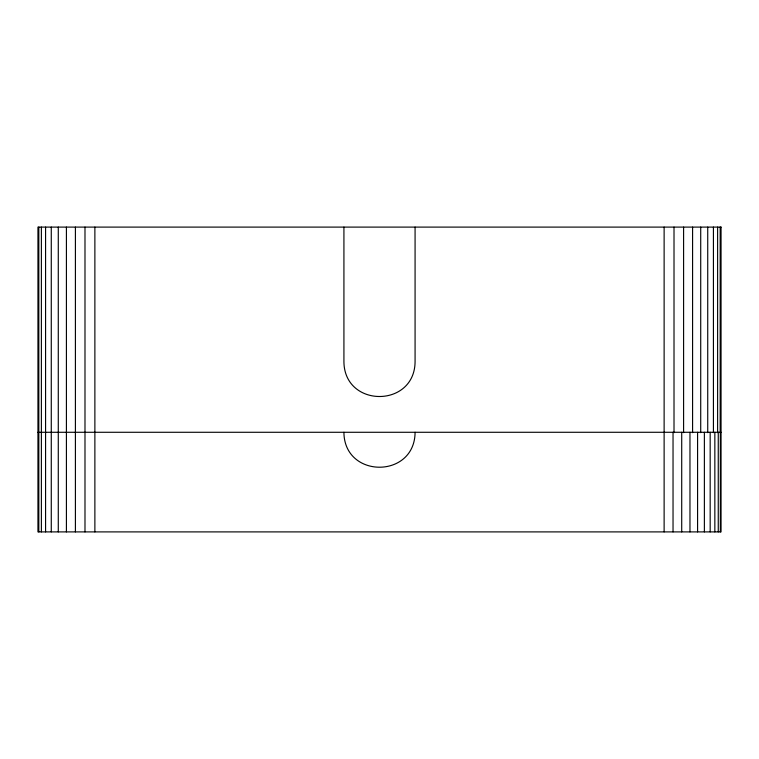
<?xml version="1.0" encoding="UTF-8"?>
<svg xmlns="http://www.w3.org/2000/svg" width="759" height="759" viewBox="0 0 759 759"><rect width="100%" height="100%" fill="white"/><g stroke="black" fill="none" stroke-linecap="round" stroke-linejoin="round"><path stroke-width="1.14" d="M415.078 432.279C414.831 478.853 344.169 478.853 343.922 432.279M37.95 432.279L721.05 432.279M720.348 432.279L720.348 531.898M720.187 227.102L720.187 432.658M718.261 432.279L718.261 531.898M717.616 227.102L717.616 432.658M714.845 432.279L714.845 531.898M713.422 227.102L713.422 432.658M710.177 432.279L710.177 531.898M707.73 227.102L707.73 432.658M704.38 432.279L704.38 531.898M700.718 227.102L700.718 432.658M697.587 432.279L697.587 531.898M692.587 227.102L692.587 432.658M689.969 432.279L689.969 531.898M683.593 227.102L683.593 432.658M681.715 432.279L681.715 531.898M674.011 227.102L674.011 432.658M673.034 432.279L673.034 531.898M664.125 227.102L664.125 531.898M415.078 227.102L415.078 361.569C414.831 408.143 344.169 408.143 343.922 361.569L343.922 227.102M94.875 227.102L94.875 531.898M84.989 227.102L84.989 531.898M75.407 227.102L75.407 531.898M66.412 227.102L66.412 531.898M58.282 227.102L58.282 531.898M51.27 227.102L51.27 531.898M45.578 227.102L45.578 531.898M41.384 227.102L41.384 531.898M38.813 227.102L38.813 531.898M721.05 227.102L37.95 227.102L37.95 531.898L721.05 531.898L721.05 227.102"/></g></svg>
